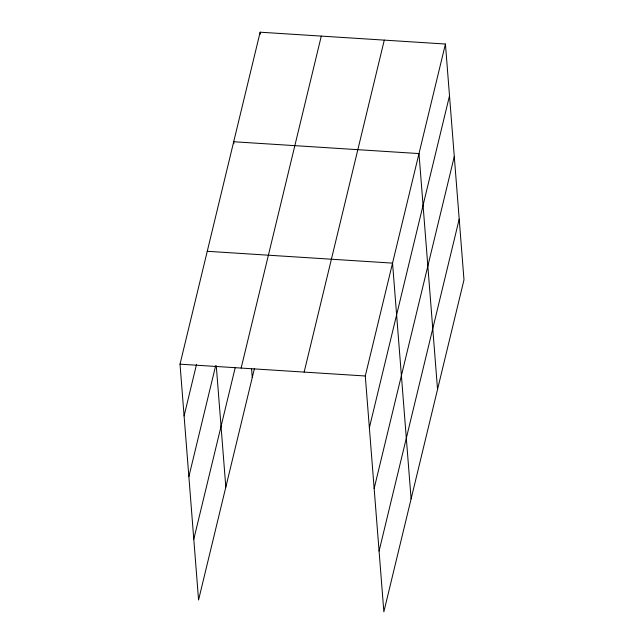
<?xml version="1.0" encoding="UTF-8"?>
<svg xmlns="http://www.w3.org/2000/svg" width="644" height="644" viewBox="0 0 644 644"><rect width="100%" height="100%" fill="white"/><g stroke="black" fill="none" stroke-linecap="round" stroke-linejoin="round"><path stroke-width="0.97" d="M254.388 368.754L198.569 599.975L180.014 364.166L260.144 32.2L445.431 44.025L463.986 279.834L383.856 611.8L365.293 375.991L445.431 44.025M184.087 415.927L196.533 364.359M188.869 476.657L215.643 365.736M193.788 539.237L235.205 367.684M241.154 368.062L321.292 36.104M304.153 372.087L384.283 40.129M369.366 427.753L449.504 95.787M374.148 488.49L454.286 156.524M379.075 551.063L459.204 219.105M207.255 251.297L392.542 263.122L411.097 498.931M180.014 364.166L365.293 375.991M437.542 389.387L418.986 153.578L233.7 141.744L233.861 143.741M260.144 32.2L260.305 34.188M251.554 368.593L252.263 377.553M216.271 365.776L225.819 487.106"/></g></svg>
